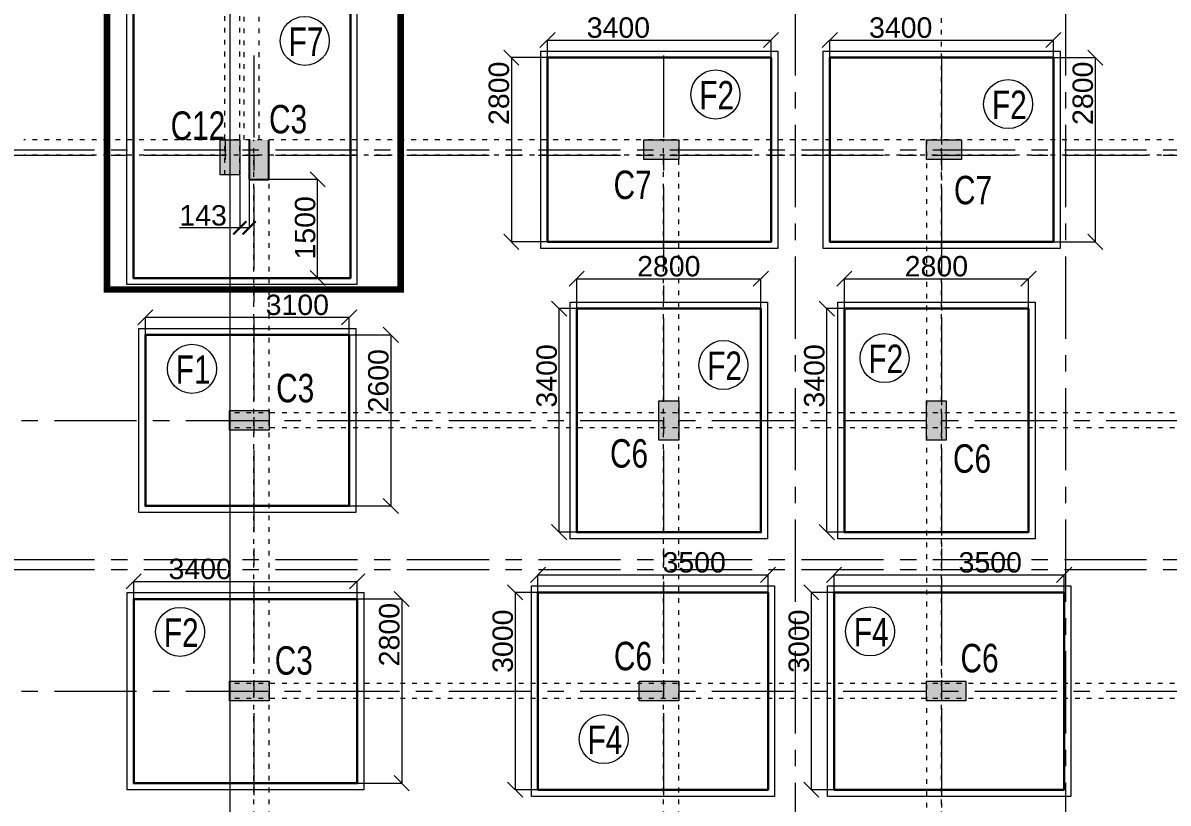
# Model space of a CAD drawing. Header units: inches. Extents: x 719368 to 6315912, y -2624014 to 446967.
# Drawn here: x 5449880 to 5467298, y -2115458 to -2103597 of the extents above; entities that cross this region are included whole.
import ezdxf

# ---------------------------------------------------------------- set-up
doc = ezdxf.new("R2010")
doc.units = ezdxf.units.IN
doc.header["$LTSCALE"] = 20
doc.header["$MEASUREMENT"] = 0
doc.header["$PDMODE"] = 3
for name, pattern in [('ACAD_ISO03W100', [30, 12, -18]), ('CENTER', [2, 1.25, -0.25, 0.25, -0.25]), ('DASHED2', [0.375, 0.25, -0.125])]:
    doc.linetypes.add(name, pattern=pattern)
doc.layers.get('0').update_dxf_attribs({"color": 51, "lineweight": 30})
doc.layers.get('Defpoints').update_dxf_attribs({"lineweight": 25})
for name, color, linetype, lineweight in [('COL HATCH', 254, 'Continuous', 5), ('COL.FILL', 6, 'Continuous', 20), ('COLUMN', 2, 'Continuous', 25), ('DIM', 7, 'Continuous', 13), ('FOOTING', 73, 'Continuous', 30), ('GRID', 202, 'CENTER', 5), ('HACHE', 6, 'Continuous', 9), ('HIDDEN', 181, 'ACAD_ISO03W100', 18), ('STAIR', 4, 'Continuous', 25), ('Text', 7, 'Continuous', 15)]:
    doc.layers.add(name, color=color, linetype=linetype, lineweight=lineweight)
doc.styles.add('BOLD', font='arial.ttf')
doc.styles.add('DIM SUMBI', font='arial.ttf')
doc.dimstyles.new('PL1', dxfattribs={"dimtxt": 275, "dimasz": 230, "dimexe": 0.18, "dimexo": 12, "dimgap": 30, "dimtad": 1, "dimjust": 1, "dimdec": 0, "dimzin": 0, "dimdsep": 46, "dimtxsty": 'BOLD', "dimblk": 'OBLIQUE', "dimcen": 0.09, "dimclrd": 256, "dimclre": 256, "dimadec": 0, "dimazin": 0, "dimtfac": 1, "dimtdec": 0, "dimtofl": 0, "dimtmove": 0, "dimatfit": 3, "dimfxl": 0.18, "dimtolj": 1, "dimtzin": 0, "dimlwd": -1, "dimlwe": -1, "dimarcsym": 0})

# ---------------------------------------------------------------- blocks, each defined once
blk = doc.blocks.new('_Oblique')
at = {"layer": 'STAIR', "color": 0, "lineweight": -2}
blk.add_line((-0.5, -0.5), (0.5, 0.5), dxfattribs=at)
blk = doc.blocks.new('*D441')
at = {"layer": 'Defpoints', "color": 0, "transparency": 16777216}
for p in [(5458325, -2104125), (5457310, -2106925), (5458296, -2106925)]:
    blk.add_point(p, dxfattribs=at)
at = {"layer": 'DIM', "transparency": 16777216}
for p, q in [((5458313, -2104125), (5457309, -2104125)), ((5457310, -2104125), (5457310, -2106925)), ((5458284, -2106925), (5457309, -2106925))]:
    blk.add_line(p, q, dxfattribs=at)
at = {"layer": 'DIM', "transparency": 16777216, "xscale": 230, "yscale": 230, "zscale": 230}
for p, rotation in [((5457310, -2104125), 90), ((5457310, -2106925), 270)]:
    blk.add_blockref('_Oblique', p, dxfattribs=dict(at, rotation=rotation))
at = {"layer": 'DIM', "color": 0, "transparency": 16777216, "insert": (5457121, -2104667), "char_height": 310, "attachment_point": 5, "rotation": 90, "style": 'BOLD'}
blk.add_mtext('\\A1;2800', dxfattribs=at)
blk = doc.blocks.new('*D442')
at = {"layer": 'Defpoints', "color": 0, "transparency": 16777216}
for p in [(5461260, -2103858), (5457860, -2104371), (5461260, -2104364)]:
    blk.add_point(p, dxfattribs=at)
at = {"layer": 'DIM', "transparency": 16777216}
for p, q in [((5457860, -2104359), (5457860, -2103858)), ((5457860, -2103858), (5461260, -2103858)), ((5461260, -2104352), (5461260, -2103858))]:
    blk.add_line(p, q, dxfattribs=at)
at = {"layer": 'DIM', "transparency": 16777216, "xscale": 230, "yscale": 230, "zscale": 230, "rotation": 180}
blk.add_blockref('_Oblique', (5457860, -2103858), dxfattribs=at)
at = {"layer": 'DIM', "transparency": 16777216, "xscale": 230, "yscale": 230, "zscale": 230}
blk.add_blockref('_Oblique', (5461260, -2103858), dxfattribs=at)
at = {"layer": 'DIM', "color": 0, "transparency": 16777216, "insert": (5458937, -2103670), "char_height": 310, "attachment_point": 5, "style": 'BOLD'}
blk.add_mtext('\\A1;3400', dxfattribs=at)
blk = doc.blocks.new('*D443')
at = {"layer": 'Defpoints', "color": 0, "transparency": 16777216}
for p in [(5464640, -2104125), (5465075, -2106925), (5466191, -2106925)]:
    blk.add_point(p, dxfattribs=at)
at = {"layer": 'DIM', "transparency": 16777216}
for p, q in [((5464652, -2104125), (5466191, -2104125)), ((5466191, -2104125), (5466191, -2106925)), ((5465087, -2106925), (5466191, -2106925))]:
    blk.add_line(p, q, dxfattribs=at)
at = {"layer": 'DIM', "transparency": 16777216, "xscale": 230, "yscale": 230, "zscale": 230}
for p, rotation in [((5466191, -2104125), 90), ((5466191, -2106925), 270)]:
    blk.add_blockref('_Oblique', p, dxfattribs=dict(at, rotation=rotation))
at = {"layer": 'DIM', "color": 0, "transparency": 16777216, "insert": (5466002, -2104667), "char_height": 310, "attachment_point": 5, "rotation": 90, "style": 'BOLD'}
blk.add_mtext('\\A1;2800', dxfattribs=at)
blk = doc.blocks.new('*D444')
at = {"layer": 'Defpoints', "color": 0, "transparency": 16777216}
for p in [(5465554, -2103858), (5462154, -2104371), (5465554, -2104364)]:
    blk.add_point(p, dxfattribs=at)
at = {"layer": 'DIM', "transparency": 16777216}
for p, q in [((5462154, -2104359), (5462154, -2103858)), ((5462154, -2103858), (5465554, -2103858)), ((5465554, -2104352), (5465554, -2103858))]:
    blk.add_line(p, q, dxfattribs=at)
at = {"layer": 'DIM', "transparency": 16777216, "xscale": 230, "yscale": 230, "zscale": 230, "rotation": 180}
blk.add_blockref('_Oblique', (5462154, -2103858), dxfattribs=at)
at = {"layer": 'DIM', "transparency": 16777216, "xscale": 230, "yscale": 230, "zscale": 230}
blk.add_blockref('_Oblique', (5465554, -2103858), dxfattribs=at)
at = {"layer": 'DIM', "color": 0, "transparency": 16777216, "insert": (5463231, -2103670), "char_height": 310, "attachment_point": 5, "style": 'BOLD'}
blk.add_mtext('\\A1;3400', dxfattribs=at)
blk = doc.blocks.new('*D449')
at = {"layer": 'Defpoints', "color": 0, "transparency": 16777216}
for p in [(5461104, -2107486), (5458304, -2107940), (5461104, -2107940)]:
    blk.add_point(p, dxfattribs=at)
at = {"layer": 'DIM', "transparency": 16777216}
for p, q in [((5458304, -2107928), (5458304, -2107486)), ((5458304, -2107486), (5461104, -2107486)), ((5461104, -2107928), (5461104, -2107486))]:
    blk.add_line(p, q, dxfattribs=at)
at = {"layer": 'DIM', "transparency": 16777216, "xscale": 230, "yscale": 230, "zscale": 230, "rotation": 180}
blk.add_blockref('_Oblique', (5458304, -2107486), dxfattribs=at)
at = {"layer": 'DIM', "transparency": 16777216, "xscale": 230, "yscale": 230, "zscale": 230}
blk.add_blockref('_Oblique', (5461104, -2107486), dxfattribs=at)
at = {"layer": 'DIM', "color": 0, "transparency": 16777216, "insert": (5459704, -2107298), "char_height": 310, "attachment_point": 5, "style": 'BOLD'}
blk.add_mtext('\\A1;2800', dxfattribs=at)
blk = doc.blocks.new('*D450')
at = {"layer": 'Defpoints', "color": 0, "transparency": 16777216}
for p in [(5458037, -2107940), (5458542, -2107940), (5458550, -2111340)]:
    blk.add_point(p, dxfattribs=at)
at = {"layer": 'DIM', "transparency": 16777216}
for p, q in [((5458530, -2107940), (5458036, -2107940)), ((5458037, -2111340), (5458037, -2107940)), ((5458538, -2111340), (5458036, -2111340))]:
    blk.add_line(p, q, dxfattribs=at)
at = {"layer": 'DIM', "transparency": 16777216, "xscale": 230, "yscale": 230, "zscale": 230}
for p, rotation in [((5458037, -2107940), 90), ((5458037, -2111340), 270)]:
    blk.add_blockref('_Oblique', p, dxfattribs=dict(at, rotation=rotation))
at = {"layer": 'DIM', "color": 0, "transparency": 16777216, "insert": (5457848, -2108964), "char_height": 310, "attachment_point": 5, "rotation": 90, "style": 'BOLD'}
blk.add_mtext('\\A1;3400', dxfattribs=at)
blk = doc.blocks.new('*D451')
at = {"layer": 'Defpoints', "color": 0, "transparency": 16777216}
for p in [(5465174, -2107486), (5462374, -2107940), (5465174, -2107940)]:
    blk.add_point(p, dxfattribs=at)
at = {"layer": 'DIM', "transparency": 16777216}
for p, q in [((5462374, -2107928), (5462374, -2107486)), ((5462374, -2107486), (5465174, -2107486)), ((5465174, -2107928), (5465174, -2107486))]:
    blk.add_line(p, q, dxfattribs=at)
at = {"layer": 'DIM', "transparency": 16777216, "xscale": 230, "yscale": 230, "zscale": 230, "rotation": 180}
blk.add_blockref('_Oblique', (5462374, -2107486), dxfattribs=at)
at = {"layer": 'DIM', "transparency": 16777216, "xscale": 230, "yscale": 230, "zscale": 230}
blk.add_blockref('_Oblique', (5465174, -2107486), dxfattribs=at)
at = {"layer": 'DIM', "color": 0, "transparency": 16777216, "insert": (5463774, -2107298), "char_height": 310, "attachment_point": 5, "style": 'BOLD'}
blk.add_mtext('\\A1;2800', dxfattribs=at)
blk = doc.blocks.new('*D452')
at = {"layer": 'Defpoints', "color": 0, "transparency": 16777216}
for p in [(5462107, -2107940), (5462612, -2107940), (5462620, -2111340)]:
    blk.add_point(p, dxfattribs=at)
at = {"layer": 'DIM', "transparency": 16777216}
for p, q in [((5462600, -2107940), (5462106, -2107940)), ((5462107, -2111340), (5462107, -2107940)), ((5462608, -2111340), (5462106, -2111340))]:
    blk.add_line(p, q, dxfattribs=at)
at = {"layer": 'DIM', "transparency": 16777216, "xscale": 230, "yscale": 230, "zscale": 230}
for p, rotation in [((5462107, -2107940), 90), ((5462107, -2111340), 270)]:
    blk.add_blockref('_Oblique', p, dxfattribs=dict(at, rotation=rotation))
at = {"layer": 'DIM', "color": 0, "transparency": 16777216, "insert": (5461918, -2108964), "char_height": 310, "attachment_point": 5, "rotation": 90, "style": 'BOLD'}
blk.add_mtext('\\A1;3400', dxfattribs=at)
blk = doc.blocks.new('*D457')
at = {"layer": 'Defpoints', "color": 0, "transparency": 16777216}
for p in [(5458519, -2112255), (5457368, -2115255), (5458162, -2115255)]:
    blk.add_point(p, dxfattribs=at)
at = {"layer": 'DIM', "transparency": 16777216}
for p, q in [((5458507, -2112255), (5457368, -2112255)), ((5457368, -2112255), (5457368, -2115255)), ((5458150, -2115255), (5457368, -2115255))]:
    blk.add_line(p, q, dxfattribs=at)
at = {"layer": 'DIM', "transparency": 16777216, "xscale": 230, "yscale": 230, "zscale": 230}
for p, rotation in [((5457368, -2112255), 90), ((5457368, -2115255), 270)]:
    blk.add_blockref('_Oblique', p, dxfattribs=dict(at, rotation=rotation))
at = {"layer": 'DIM', "color": 0, "transparency": 16777216, "insert": (5457180, -2112997), "char_height": 310, "attachment_point": 5, "rotation": 90, "style": 'BOLD'}
blk.add_mtext('\\A1;3000', dxfattribs=at)
blk = doc.blocks.new('*D458')
at = {"layer": 'Defpoints', "color": 0, "transparency": 16777216}
for p in [(5461214, -2111988), (5457714, -2112501), (5461214, -2112494)]:
    blk.add_point(p, dxfattribs=at)
at = {"layer": 'DIM', "transparency": 16777216}
for p, q in [((5457714, -2112489), (5457714, -2111988)), ((5457714, -2111988), (5461214, -2111988)), ((5461214, -2112482), (5461214, -2111988))]:
    blk.add_line(p, q, dxfattribs=at)
at = {"layer": 'DIM', "transparency": 16777216, "xscale": 230, "yscale": 230, "zscale": 230, "rotation": 180}
blk.add_blockref('_Oblique', (5457714, -2111988), dxfattribs=at)
at = {"layer": 'DIM', "transparency": 16777216, "xscale": 230, "yscale": 230, "zscale": 230}
blk.add_blockref('_Oblique', (5461214, -2111988), dxfattribs=at)
at = {"layer": 'DIM', "color": 0, "transparency": 16777216, "insert": (5460090, -2111800), "char_height": 310, "attachment_point": 5, "style": 'BOLD'}
blk.add_mtext('\\A1;3500', dxfattribs=at)
blk = doc.blocks.new('*D459')
at = {"layer": 'Defpoints', "color": 0, "transparency": 16777216}
for p in [(5463022, -2112255), (5461871, -2115255), (5462665, -2115255)]:
    blk.add_point(p, dxfattribs=at)
at = {"layer": 'DIM', "transparency": 16777216}
for p, q in [((5463010, -2112255), (5461871, -2112255)), ((5461871, -2112255), (5461871, -2115255)), ((5462653, -2115255), (5461871, -2115255))]:
    blk.add_line(p, q, dxfattribs=at)
at = {"layer": 'DIM', "transparency": 16777216, "xscale": 230, "yscale": 230, "zscale": 230}
for p, rotation in [((5461871, -2112255), 90), ((5461871, -2115255), 270)]:
    blk.add_blockref('_Oblique', p, dxfattribs=dict(at, rotation=rotation))
at = {"layer": 'DIM', "color": 0, "transparency": 16777216, "insert": (5461683, -2112997), "char_height": 310, "attachment_point": 5, "rotation": 90, "style": 'BOLD'}
blk.add_mtext('\\A1;3000', dxfattribs=at)
blk = doc.blocks.new('*D460')
at = {"layer": 'Defpoints', "color": 0, "transparency": 16777216}
for p in [(5465717, -2111988), (5462217, -2112501), (5465717, -2112494)]:
    blk.add_point(p, dxfattribs=at)
at = {"layer": 'DIM', "transparency": 16777216}
for p, q in [((5462217, -2112489), (5462217, -2111988)), ((5462217, -2111988), (5465717, -2111988)), ((5465717, -2112482), (5465717, -2111988))]:
    blk.add_line(p, q, dxfattribs=at)
at = {"layer": 'DIM', "transparency": 16777216, "xscale": 230, "yscale": 230, "zscale": 230, "rotation": 180}
blk.add_blockref('_Oblique', (5462217, -2111988), dxfattribs=at)
at = {"layer": 'DIM', "transparency": 16777216, "xscale": 230, "yscale": 230, "zscale": 230}
blk.add_blockref('_Oblique', (5465717, -2111988), dxfattribs=at)
at = {"layer": 'DIM', "color": 0, "transparency": 16777216, "insert": (5464593, -2111800), "char_height": 310, "attachment_point": 5, "style": 'BOLD'}
blk.add_mtext('\\A1;3500', dxfattribs=at)
blk = doc.blocks.new('*D640')
at = {"layer": 'Defpoints', "color": 0, "transparency": 16777216}
for p in [(5453556, -2105975), (5453556, -2107475), (5454363, -2107475)]:
    blk.add_point(p, dxfattribs=at)
at = {"layer": 'DIM', "transparency": 16777216}
for p, q in [((5453568, -2105975), (5454363, -2105975)), ((5454363, -2107475), (5454363, -2105975)), ((5453568, -2107475), (5454363, -2107475))]:
    blk.add_line(p, q, dxfattribs=at)
at = {"layer": 'DIM', "transparency": 16777216, "xscale": 230, "yscale": 230, "zscale": 230}
for p, rotation in [((5454363, -2105975), 90), ((5454363, -2107475), 270)]:
    blk.add_blockref('_Oblique', p, dxfattribs=dict(at, rotation=rotation))
at = {"layer": 'DIM', "color": 0, "transparency": 16777216, "insert": (5454174, -2106713), "char_height": 310, "attachment_point": 5, "rotation": 90, "style": 'BOLD'}
blk.add_mtext('\\A1;1500', dxfattribs=at)
blk = doc.blocks.new('*D642')
at = {"layer": 'Defpoints', "color": 0, "transparency": 16777216}
for p in [(5454843, -2108340), (5454843, -2110940), (5455476, -2110940)]:
    blk.add_point(p, dxfattribs=at)
at = {"layer": 'DIM', "transparency": 16777216}
for p, q in [((5454855, -2108340), (5455476, -2108340)), ((5455476, -2108340), (5455476, -2110940)), ((5454855, -2110940), (5455476, -2110940))]:
    blk.add_line(p, q, dxfattribs=at)
at = {"layer": 'DIM', "transparency": 16777216, "xscale": 230, "yscale": 230, "zscale": 230}
for p, rotation in [((5455476, -2108340), 90), ((5455476, -2110940), 270)]:
    blk.add_blockref('_Oblique', p, dxfattribs=dict(at, rotation=rotation))
at = {"layer": 'DIM', "color": 0, "transparency": 16777216, "insert": (5455288, -2109038), "char_height": 310, "attachment_point": 5, "rotation": 90, "style": 'BOLD'}
blk.add_mtext('\\A1;2600', dxfattribs=at)
blk = doc.blocks.new('*D643')
at = {"layer": 'Defpoints', "color": 0, "transparency": 16777216}
for p in [(5454843, -2108073), (5454843, -2108579), (5451743, -2108586)]:
    blk.add_point(p, dxfattribs=at)
at = {"layer": 'DIM', "transparency": 16777216}
for p, q in [((5451743, -2108574), (5451743, -2108073)), ((5451743, -2108073), (5454843, -2108073)), ((5454843, -2108567), (5454843, -2108073))]:
    blk.add_line(p, q, dxfattribs=at)
at = {"layer": 'DIM', "transparency": 16777216, "xscale": 230, "yscale": 230, "zscale": 230, "rotation": 180}
blk.add_blockref('_Oblique', (5451743, -2108073), dxfattribs=at)
at = {"layer": 'DIM', "transparency": 16777216, "xscale": 230, "yscale": 230, "zscale": 230}
blk.add_blockref('_Oblique', (5454843, -2108073), dxfattribs=at)
at = {"layer": 'DIM', "color": 0, "transparency": 16777216, "insert": (5454054, -2107885), "char_height": 310, "attachment_point": 5, "style": 'BOLD'}
blk.add_mtext('\\A1;3100', dxfattribs=at)
blk = doc.blocks.new('*D644')
at = {"layer": 'Defpoints', "color": 0, "transparency": 16777216}
for p in [(5454708, -2112355), (5454679, -2115155), (5455642, -2115155)]:
    blk.add_point(p, dxfattribs=at)
at = {"layer": 'DIM', "transparency": 16777216}
for p, q in [((5454720, -2112355), (5455643, -2112355)), ((5455642, -2112355), (5455642, -2115155)), ((5454691, -2115155), (5455643, -2115155))]:
    blk.add_line(p, q, dxfattribs=at)
at = {"layer": 'DIM', "transparency": 16777216, "xscale": 230, "yscale": 230, "zscale": 230}
for p, rotation in [((5455642, -2112355), 90), ((5455642, -2115155), 270)]:
    blk.add_blockref('_Oblique', p, dxfattribs=dict(at, rotation=rotation))
at = {"layer": 'DIM', "color": 0, "transparency": 16777216, "insert": (5455454, -2112897), "char_height": 310, "attachment_point": 5, "rotation": 90, "style": 'BOLD'}
blk.add_mtext('\\A1;2800', dxfattribs=at)
blk = doc.blocks.new('*D645')
at = {"layer": 'Defpoints', "color": 0, "transparency": 16777216}
for p in [(5454965, -2112088), (5451565, -2112601), (5454965, -2112594)]:
    blk.add_point(p, dxfattribs=at)
at = {"layer": 'DIM', "transparency": 16777216}
for p, q in [((5451565, -2112589), (5451565, -2112088)), ((5451565, -2112088), (5454965, -2112088)), ((5454965, -2112582), (5454965, -2112088))]:
    blk.add_line(p, q, dxfattribs=at)
at = {"layer": 'DIM', "transparency": 16777216, "xscale": 230, "yscale": 230, "zscale": 230, "rotation": 180}
blk.add_blockref('_Oblique', (5451565, -2112088), dxfattribs=at)
at = {"layer": 'DIM', "transparency": 16777216, "xscale": 230, "yscale": 230, "zscale": 230}
blk.add_blockref('_Oblique', (5454965, -2112088), dxfattribs=at)
at = {"layer": 'DIM', "color": 0, "transparency": 16777216, "insert": (5452577, -2111900), "char_height": 310, "attachment_point": 5, "style": 'BOLD'}
blk.add_mtext('\\A1;3400', dxfattribs=at)
blk = doc.blocks.new('_ArchTick')
at = {"color": 0, "linetype": 'ByBlock', "const_width": 0.15}
blk.add_lwpolyline([(-0.5, -0.5), (0.5, 0.5)], dxfattribs=at)
blk = doc.blocks.new('*D801')
at = {"layer": 'Defpoints', "color": 0, "transparency": 16777216}
for p in [(5453179, -2105905), (5453322, -2105905), (5453322, -2106713)]:
    blk.add_point(p, dxfattribs=at)
at = {"layer": 'DIM', "color": 1, "transparency": 16777216}
for p, q in [((5453179, -2105917), (5453179, -2106713)), ((5453322, -2105917), (5453322, -2106713)), ((5453179, -2106713), (5452263, -2106713)), ((5453322, -2106713), (5453179, -2106713))]:
    blk.add_line(p, q, dxfattribs=at)
at = {"layer": 'DIM', "color": 1, "transparency": 16777216, "xscale": 200, "yscale": 200, "zscale": 200, "rotation": 180}
blk.add_blockref('_ArchTick', (5453179, -2106713), dxfattribs=at)
at = {"layer": 'DIM', "color": 1, "transparency": 16777216, "xscale": 200, "yscale": 200, "zscale": 200}
blk.add_blockref('_ArchTick', (5453322, -2106713), dxfattribs=at)
at = {"layer": 'DIM', "color": 1, "transparency": 16777216, "insert": (5452621, -2106525), "char_height": 310, "attachment_point": 5, "style": 'BOLD'}
blk.add_mtext('\\A1;143', dxfattribs=at)

msp = doc.modelspace()

# ---------------------------------------------------------------- hatches: boundary and pattern name
at = {"layer": 'COL HATCH'}
h = msp.add_hatch(color=256, dxfattribs=at)
h.dxf.hatch_style = 1
h.paths.add_polyline_path([(5453321.5861, -2105975.4344), (5453621.5861, -2105975.4344), (5453621.5861, -2105375.4344), (5453321.5861, -2105375.4344)])
at = {"layer": 'COL.FILL'}
for points in [[(5452879.086, -2105905.4344), (5453179.086, -2105905.4344), (5453179.086, -2105375.4344), (5452879.086, -2105375.4344)], [(5452879.086, -2105905.4344), (5453179.086, -2105905.4344), (5453179.086, -2105375.4344), (5452879.086, -2105375.4344)], [(5459324.2804, -2105675.4344), (5459854.2804, -2105675.4344), (5459854.2804, -2105375.4344), (5459324.2804, -2105375.4344)], [(5463624.0844, -2105675.4344), (5464154.0844, -2105675.4344), (5464154.0844, -2105375.4344), (5463624.0844, -2105375.4344)], [(5459854.086, -2109340.4344), (5459554.086, -2109340.4344), (5459554.086, -2109940.4344), (5459854.086, -2109940.4344)], [(5463924.0844, -2109340.4344), (5463624.0844, -2109340.4344), (5463624.0844, -2109940.4344), (5463924.0844, -2109940.4344)], [(5453024.086, -2109490.4344), (5453024.086, -2109790.4344), (5453624.086, -2109790.4344), (5453624.086, -2109490.4344)], [(5453024.086, -2113605.4344), (5453024.086, -2113905.4344), (5453624.086, -2113905.4344), (5453624.086, -2113605.4344)], [(5459254.2804, -2113605.4344), (5459254.2804, -2113905.4344), (5459854.2804, -2113905.4344), (5459854.2804, -2113605.4344)], [(5463624.0844, -2113605.4344), (5463624.0844, -2113905.4344), (5464224.0844, -2113905.4344), (5464224.0844, -2113605.4344)]]:
    msp.add_hatch(color=256, dxfattribs=at).paths.add_polyline_path(points)

# ---------------------------------------------------------------- linework, layer by layer
at = {"color": 1, "linetype": 'DASHED2', "ltscale": 100, "const_width": 100}
msp.add_lwpolyline([(5451158.1855, -2099725.7366), (5455624.5655, -2099725.7366), (5455627.276, -2107650.5975), (5451160.8961, -2107650.5975)], close=True, dxfattribs=at)
at = {"layer": 'COL.FILL'}
for points in [[(5453179.086, -2105905.4344), (5452879.086, -2105905.4344), (5452879.086, -2105375.4344), (5453179.086, -2105375.4344)], [(5453179.086, -2105905.4344), (5452879.086, -2105905.4344), (5452879.086, -2105375.4344), (5453179.086, -2105375.4344)], [(5459324.2804, -2105675.4344), (5459324.2804, -2105375.4344), (5459854.2804, -2105375.4344), (5459854.2804, -2105675.4344)], [(5463624.0844, -2105675.4344), (5463624.0844, -2105375.4344), (5464154.0844, -2105375.4344), (5464154.0844, -2105675.4344)], [(5459554.086, -2109340.4344), (5459854.086, -2109340.4344), (5459854.086, -2109940.4344), (5459554.086, -2109940.4344)], [(5463624.0844, -2109340.4344), (5463924.0844, -2109340.4344), (5463924.0844, -2109940.4344), (5463624.0844, -2109940.4344)], [(5453024.086, -2109790.4344), (5453024.086, -2109490.4344), (5453624.086, -2109490.4344), (5453624.086, -2109790.4344)], [(5453024.086, -2113905.4344), (5453024.086, -2113605.4344), (5453624.086, -2113605.4344), (5453624.086, -2113905.4344)], [(5459254.2804, -2113905.4344), (5459254.2804, -2113605.4344), (5459854.2804, -2113605.4344), (5459854.2804, -2113905.4344)], [(5463624.0844, -2113905.4344), (5463624.0844, -2113605.4344), (5464224.0844, -2113605.4344), (5464224.0844, -2113905.4344)]]:
    msp.add_lwpolyline(points, close=True, dxfattribs=at)
at = {"layer": 'COLUMN'}
for p, q in [((5453321.5861, -2105375.4344), (5453321.5861, -2105975.4344)), ((5453621.5861, -2105975.4344), (5453621.5861, -2105375.4344)), ((5453321.5861, -2105975.4344), (5453621.5861, -2105975.4344))]:
    msp.add_line(p, q, dxfattribs=at)
at = {"layer": 'DIM'}
msp.add_line((5452959.086, -2105375.4344), (5452959.086, -2105675.4344), dxfattribs=at)
at = {"layer": 'FOOTING'}
for points in [[(5451561.586, -2099925.4344), (5454861.586, -2099925.4344), (5454861.586, -2107475.4344), (5451561.586, -2107475.4344)], [(5461260.0754, -2104125.4344), (5461260.0754, -2106925.4344), (5457860.0754, -2106925.4344), (5457860.0754, -2104125.4344)], [(5465554.0844, -2104125.4344), (5465554.0844, -2106925.4344), (5462154.0844, -2106925.4344), (5462154.0844, -2104125.4344)], [(5458304.086, -2107940.4344), (5461104.086, -2107940.4344), (5461104.086, -2111340.4344), (5458304.086, -2111340.4344)], [(5462374.0844, -2107940.4344), (5465174.0844, -2107940.4344), (5465174.0844, -2111340.4344), (5462374.0844, -2111340.4344)], [(5454843.261, -2108340.4344), (5454843.261, -2110940.4344), (5451743.261, -2110940.4344), (5451743.261, -2108340.4344)], [(5454965.231, -2112355.4344), (5454965.231, -2115155.4344), (5451565.231, -2115155.4344), (5451565.231, -2112355.4344)], [(5461214.0162, -2112255.4344), (5461214.0162, -2115255.4344), (5457714.0162, -2115255.4344), (5457714.0162, -2112255.4344)], [(5465717.0553, -2112255.4344), (5465717.0553, -2115255.4344), (5462217.0553, -2115255.4344), (5462217.0553, -2112255.4344)]]:
    msp.add_lwpolyline(points, close=True, dxfattribs=at)
at = {"layer": 'GRID', "ltscale": 50}
for p, q in [((5453029.0861, -2087148.5707), (5453029.0861, -2126935.9243)), ((5461624.086, -2087148.5707), (5461624.086, -2126935.9243)), ((5465739.0859, -2087148.5707), (5465739.0859, -2126935.9243)), ((5453029.0633, -2104090.1), (5453029.0633, -2128689.9701)), ((5453394.0633, -2104090.1), (5453394.0633, -2128689.9701)), ((5459624.086, -2104090.1), (5459624.086, -2129286.8385)), ((5463854.0844, -2104090.1), (5463854.0844, -2129286.8385)), ((5435720.6711, -2105525.4354), (5551358.5285, -2105525.4354)), ((5435720.6711, -2105605.4344), (5551358.5285, -2105605.4344)), ((5436358.4024, -2109640.4354), (5551358.5285, -2109640.4354)), ((5435720.6711, -2111755.4344), (5551358.5285, -2111755.4344)), ((5435720.6711, -2111905.389), (5551358.5285, -2111905.389)), ((5436358.4024, -2113755.4354), (5551358.5285, -2113755.4354))]:
    msp.add_line(p, q, dxfattribs=at)
at = {"layer": 'HACHE'}
for points in [[(5451461.586, -2099825.4344), (5454961.586, -2099825.4344), (5454961.586, -2107575.4344), (5451461.586, -2107575.4344)], [(5461360.0754, -2104025.4344), (5461360.0754, -2107025.4344), (5457760.0754, -2107025.4344), (5457760.0754, -2104025.4344)], [(5465654.0844, -2104025.4344), (5465654.0844, -2107025.4344), (5462054.0844, -2107025.4344), (5462054.0844, -2104025.4344)], [(5458204.086, -2107840.4344), (5461204.086, -2107840.4344), (5461204.086, -2111440.4344), (5458204.086, -2111440.4344)], [(5462274.0844, -2107840.4344), (5465274.0844, -2107840.4344), (5465274.0844, -2111440.4344), (5462274.0844, -2111440.4344)], [(5454943.261, -2108240.4344), (5454943.261, -2111040.4344), (5451643.261, -2111040.4344), (5451643.261, -2108240.4344)], [(5461314.0162, -2112155.4344), (5461314.0162, -2115355.4344), (5457614.0162, -2115355.4344), (5457614.0162, -2112155.4344)], [(5465817.0553, -2112155.4344), (5465817.0553, -2115355.4344), (5462117.0553, -2115355.4344), (5462117.0553, -2112155.4344)], [(5455065.231, -2112255.4344), (5455065.231, -2115255.4344), (5451465.231, -2115255.4344), (5451465.231, -2112255.4344)]]:
    msp.add_lwpolyline(points, close=True, dxfattribs=at)
at = {"layer": 'HIDDEN', "linetype": 'ACAD_ISO03W100', "ltscale": 0.3}
for p, q in [((5452949.086, -2105905.4344), (5452949.086, -2093495.4344)), ((5453179.086, -2105905.4344), (5453179.086, -2093495.4344)), ((5463854.0844, -2122135.4344), (5463854.0844, -2093645.1363)), ((5453244.086, -2105375.4344), (5453244.086, -2095795.4344)), ((5453474.086, -2105375.4344), (5453474.086, -2095795.4344)), ((5479439.0859, -2105375.4344), (5449894.086, -2105375.4344)), ((5453394.086, -2122135.4344), (5453394.086, -2105375.4344)), ((5453624.086, -2122135.4344), (5453624.086, -2105375.4344)), ((5459624.2804, -2122135.4344), (5459624.2804, -2105375.4344)), ((5459854.2804, -2122135.4344), (5459854.2804, -2105375.4344)), ((5463624.0844, -2105375.4344), (5463624.0844, -2122135.4344)), ((5463854.0844, -2105375.4344), (5463854.0844, -2122135.4344)), ((5479439.0859, -2105605.4344), (5449894.086, -2105605.4344)), ((5470454.0859, -2109525.4344), (5453024.086, -2109525.4344)), ((5470454.0859, -2109755.4344), (5453024.086, -2109755.4344)), ((5470454.0859, -2113640.4344), (5453024.086, -2113640.4344)), ((5470454.0859, -2113870.4344), (5453024.086, -2113870.4344))]:
    msp.add_line(p, q, dxfattribs=at)
at = {"layer": 'Text'}
for centre in [(5454167.5694, -2103871.4893), (5460413.7665, -2104685.3656), (5464865.2327, -2104830.94), (5462986.2293, -2108692.7874), (5452452.0876, -2108856.2191), (5460534.4875, -2108797.9883), (5452270.2883, -2112855.6996), (5462765.3915, -2112849.0189), (5458713.8724, -2114485.3326)]:
    msp.add_circle(centre, 372.7728, dxfattribs=at)

# ---------------------------------------------------------------- texts
at = {"layer": 'Text', "style": 'DIM SUMBI', "width": 0.75}
for s, p in [('F7', (5453921.4519, -2104099.0502)), ('F2', (5460167.6489, -2104912.9265)), ('F2', (5464619.1151, -2105058.5009)), ('C3', (5453624.1537, -2105277.1857)), ('C12', (5452127.4002, -2105375.4344)), ('C7', (5458864.1912, -2106275.2483)), ('C7', (5464041.1651, -2106354.8972)), ('F2', (5462740.1118, -2108920.3483)), ('F1', (5452205.97, -2109083.7801)), ('F2', (5460288.37, -2109025.5493)), ('C3', (5453732.2326, -2109365.3224)), ('C6', (5458810.01, -2110358.2411)), ('C6', (5464026.3363, -2110436.3221)), ('F2', (5452024.1707, -2113083.2606)), ('F4', (5462519.2739, -2113076.5798)), ('C3', (5453710.6823, -2113506.2016)), ('C6', (5458869.3171, -2113438.762)), ('C6', (5464140.7507, -2113469.8811)), ('F4', (5458467.7549, -2114712.8935))]:
    msp.add_text(s, height=432.432, dxfattribs=at).set_placement(p)

# ---------------------------------------------------------------- dimensions: what is measured, and where the dimension line sits
at = {"layer": 'DIM'}
for base, p1, p2, angle, picture, middle in [((5461260.0754, -2103857.9066), (5457860.0754, -2104371.4521), (5461260.0754, -2104363.6399), 180, '*D442', (5458936.8378, -2103857.9066)), ((5465554.0844, -2103857.9066), (5462154.0844, -2104371.4521), (5465554.0844, -2104363.6399), 180, '*D444', (5463230.8468, -2103857.9066)), ((5457309.5879, -2106925.4344), (5458324.8461, -2104125.4344), (5458296.0815, -2106925.4344), 270, '*D441', (5457309.5879, -2104667.224)), ((5466190.6017, -2106925.4344), (5464640.4869, -2104125.4344), (5465075.2342, -2106925.4344), 270, '*D443', (5466190.6017, -2104667.224)), ((5454843.261, -2108072.9066), (5451743.261, -2108586.4521), (5454843.261, -2108578.6399), 180, '*D643', (5454054.4407, -2108072.9066)), ((5458036.5583, -2107940.4344), (5458550.1037, -2111340.4344), (5458542.2916, -2107940.4344), 270, '*D450', (5458036.5583, -2108964.2546)), ((5462106.5567, -2107940.4344), (5462620.1021, -2111340.4344), (5462612.2899, -2107940.4344), 270, '*D452', (5462106.5567, -2108964.2546)), ((5455476.1538, -2110940.4344), (5454843.261, -2108340.4344), (5454843.261, -2110940.4344), 270, '*D642', (5455476.1538, -2109037.7908)), ((5454965.231, -2112087.9066), (5451565.231, -2112601.4521), (5454965.231, -2112593.6399), 180, '*D645', (5452576.9934, -2112087.9066)), ((5461214.0162, -2111987.9066), (5457714.0162, -2112501.4521), (5461214.0162, -2112493.6399), 180, '*D458', (5460090.1959, -2111987.9066)), ((5465717.0553, -2111987.9066), (5462217.0553, -2112501.4521), (5465717.0553, -2112493.6399), 180, '*D460', (5464593.2351, -2111987.9066)), ((5457368.1945, -2115255.4344), (5458518.5921, -2112255.4344), (5458161.854, -2115255.4344), 270, '*D457', (5457368.1945, -2112997.224)), ((5461871.2336, -2115255.4344), (5463021.6312, -2112255.4344), (5462664.8932, -2115255.4344), 270, '*D459', (5461871.2336, -2112997.224)), ((5455642.4557, -2115155.4344), (5454707.7225, -2112355.4344), (5454678.7812, -2115155.4344), 270, '*D644', (5455642.4557, -2112897.224))]:
    dim = msp.add_linear_dim(base=base, p1=p1, p2=p2, angle=angle, dimstyle='PL1', override={"dimtxt": 310}, dxfattribs=at)
    dim.commit()
    dim.dimension.update_dxf_attribs({"geometry": picture, "text_midpoint": middle, "dimtype": 160})
dim = msp.add_linear_dim(base=(5453321.5861, -2106712.894), p1=(5453179.086, -2105905.4344), p2=(5453321.5861, -2105905.4344), dimstyle='PL1', override={"dimtxt": 310, "dimasz": 200, "dimblk1": 'ArchTick', "dimblk2": 'ArchTick', "dimsah": 1, "dimclrd": 1, "dimclre": 1, "dimclrt": 1}, dxfattribs=at)
dim.commit()
dim.dimension.update_dxf_attribs({"geometry": '*D801', "text_midpoint": (5452621.2177, -2106524.5107)})
dim = msp.add_linear_dim(base=(5454362.7094, -2107475.4344), p1=(5453556.086, -2105975.4344), p2=(5453556.086, -2107475.4344), angle=90, dimstyle='PL1', override={"dimtxt": 310}, dxfattribs=at)
dim.commit()
dim.dimension.update_dxf_attribs({"geometry": '*D640', "text_midpoint": (5454174.4318, -2106713.2004)})
for base, p1, p2, picture, middle in [((5461104.086, -2107486.4295), (5458304.086, -2107940.4344), (5461104.086, -2107940.4344), '*D449', (5459704.086, -2107486.4295)), ((5465174.0844, -2107486.4295), (5462374.0844, -2107940.4344), (5465174.0844, -2107940.4344), '*D451', (5463774.0844, -2107486.4295))]:
    dim = msp.add_linear_dim(base=base, p1=p1, p2=p2, dimstyle='PL1', override={"dimtxt": 310}, dxfattribs=at)
    dim.commit()
    dim.dimension.update_dxf_attribs({"geometry": picture, "text_midpoint": middle, "dimtype": 160})

doc.saveas('drawing.dxf')
